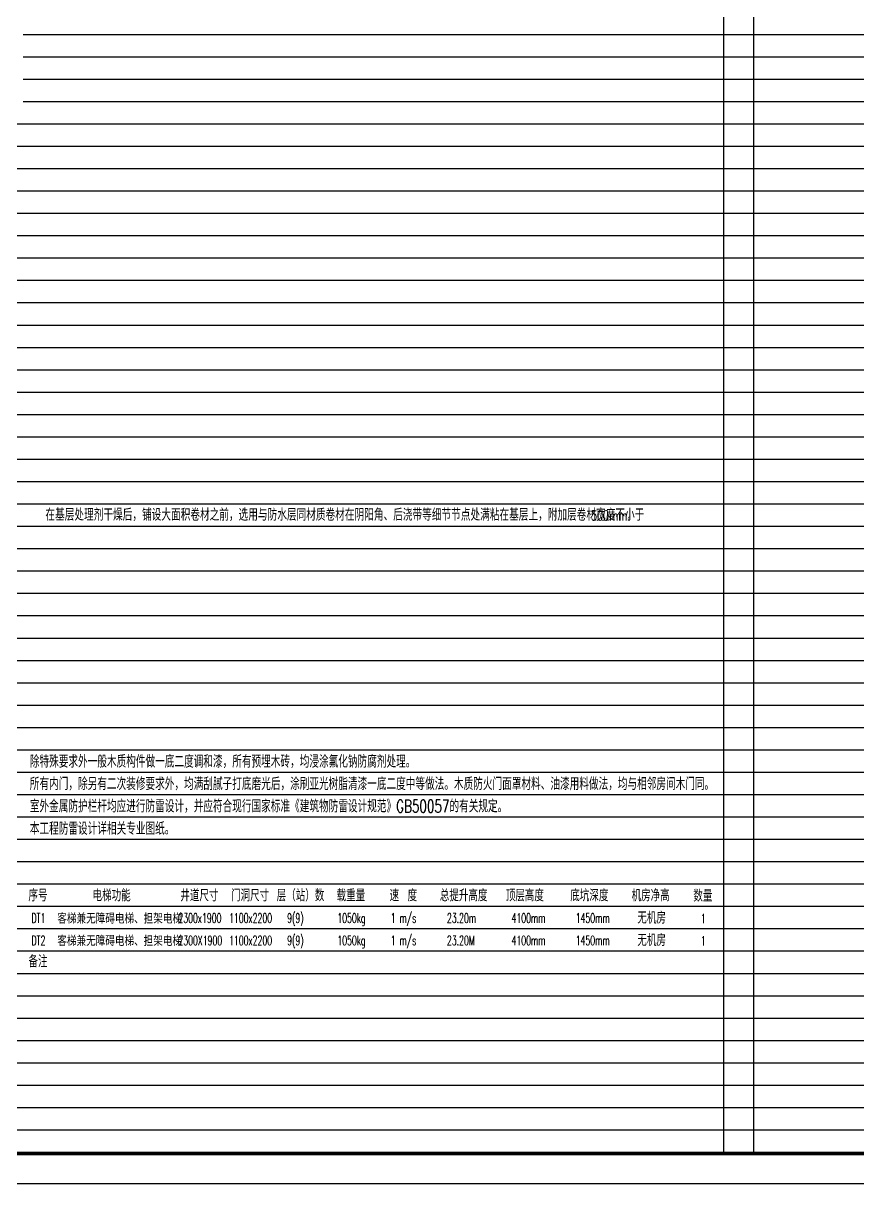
# Model space of a CAD drawing. Extents: x 27938 to 983267, y -209821 to 1628073.
# Drawn here: x 695614 to 723614, y 1109432 to 1148367 of the extents above; entities that cross this region are included whole.
import ezdxf

# ---------------------------------------------------------------- set-up
doc = ezdxf.new("R2010")
doc.units = 0
doc.header["$LTSCALE"] = 1000
doc.header["$MEASUREMENT"] = 0
for name, color, linetype in [('Defpoint', 7, 'Continuous'), ('PUB_TEXT', 4, 'Continuous'), ('图框', 140, 'Continuous')]:
    doc.layers.add(name, color=color, linetype=linetype)
doc.layers.add('yichutu', color=7, linetype='Continuous', true_color=0xffffff, plot=False)
doc.styles.add('_HZTXT', font='txt.shx', dxfattribs={"width": 0.8, "bigfont": 'hztxt.shx'})
doc.styles.add('_SIMPLEX', font='SIMPLEX.shx', dxfattribs={"width": 0.8})
doc.styles.add('_TCH_DIM', font='SIMPLEX.shx', dxfattribs={"width": 0.7, "bigfont": 'GBCBIG.shx'})

# ---------------------------------------------------------------- blocks, each defined once
blk = doc.blocks.new('TK')
at = {"layer": '图框'}
blk.add_lwpolyline([(465375, 548714), (549475, 548714), (549475, 489314), (465375, 489314)], close=True, dxfattribs=at)
blk.add_lwpolyline([(465375, 548714), (549475, 548714), (549475, 489314), (465375, 489314)], close=True, dxfattribs=at)
at = {"layer": '图框', "const_width": 100}
blk.add_lwpolyline([(548475, 490314), (548475, 547714), (467875, 547714), (467875, 490314)], close=True, dxfattribs=at)
blk = doc.blocks.new('yct-841-594-84100-59399.9999999999-100-1000.0')
at = {"layer": 'yichutu', "color": 7, "true_color": 0xffffff}
blk.add_lwpolyline([(0, 0), (0, 59400), (84100, 59400), (84100, 0)], close=True, dxfattribs=at)

msp = doc.modelspace()

# ---------------------------------------------------------------- linework, layer by layer
at = {"layer": 'Defpoint', "color": 252}
for p, q in [((719114.1, 1165992.1), (719114.1, 1110492.1)), ((720114.1, 1165992.1), (720114.1, 1110492.1)), ((695614.1, 1147992.1), (743484.8, 1147992.1)), ((695614.1, 1147242.1), (743484.8, 1147242.1)), ((695614.1, 1146492.1), (743484.8, 1146492.1)), ((695614.1, 1145742.1), (743484.8, 1145742.1)), ((670014.1, 1144992.1), (743484.8, 1144992.1)), ((671114.1, 1144242.1), (743484.8, 1144242.1)), ((671114.1, 1143492.1), (743484.8, 1143492.1)), ((670014.1, 1142742.1), (743484.8, 1142742.1)), ((671114.1, 1141992.1), (743484.8, 1141992.1)), ((671114.1, 1141242.1), (743484.8, 1141242.1)), ((671114.1, 1140492.1), (743484.8, 1140492.1)), ((670014.1, 1139742.1), (743484.8, 1139742.1)), ((670014.1, 1138992.1), (743484.8, 1138992.1)), ((670014.1, 1138242.1), (743484.8, 1138242.1)), ((670014.1, 1137492.1), (743484.8, 1137492.1)), ((670014.1, 1136742.1), (743484.8, 1136742.1)), ((670014.1, 1135992.1), (743484.8, 1135992.1)), ((670014.1, 1135242.1), (743484.8, 1135242.1)), ((670014.1, 1134492.1), (743484.8, 1134492.1)), ((670014.1, 1133742.1), (743484.8, 1133742.1)), ((670014.1, 1132992.1), (743484.8, 1132992.1)), ((670014.1, 1132242.1), (743484.8, 1132242.1)), ((670014.1, 1131492.1), (743484.8, 1131492.1)), ((670014.1, 1130742.1), (743484.8, 1130742.1)), ((670014.1, 1129992.1), (743484.8, 1129992.1)), ((670014.1, 1129242.1), (743484.8, 1129242.1)), ((670014.1, 1128492.1), (743484.8, 1128492.1)), ((670014.1, 1127742.1), (743484.8, 1127742.1)), ((670014.1, 1126992.1), (743484.8, 1126992.1)), ((670014.1, 1126242.1), (743484.8, 1126242.1)), ((670014.1, 1125492.1), (743484.8, 1125492.1)), ((670014.1, 1124742.1), (743484.8, 1124742.1)), ((670014.1, 1123992.1), (743484.8, 1123992.1)), ((670014.1, 1123242.1), (743484.8, 1123242.1)), ((670014.1, 1122492.1), (743484.8, 1122492.1)), ((670014.1, 1121742.1), (743484.8, 1121742.1)), ((670014.1, 1120992.1), (743484.8, 1120992.1)), ((670014.1, 1120242.1), (743484.8, 1120242.1)), ((670014.1, 1119492.1), (743484.8, 1119492.1)), ((670014.1, 1118742.1), (743484.8, 1118742.1)), ((670014.1, 1117992.1), (743484.8, 1117992.1)), ((670014.1, 1117242.1), (743484.8, 1117242.1)), ((670014.1, 1116492.1), (743484.8, 1116492.1)), ((670014.1, 1115742.1), (743484.8, 1115742.1)), ((670014.1, 1114992.1), (743484.8, 1114992.1)), ((670014.1, 1114242.1), (743484.8, 1114242.1)), ((670014.1, 1113492.1), (743484.8, 1113492.1)), ((670014.1, 1112742.1), (743484.8, 1112742.1)), ((670014.1, 1111992.1), (743484.8, 1111992.1)), ((670014.1, 1111242.1), (743484.8, 1111242.1)), ((670014.1, 1110492.1), (743484.8, 1110492.1))]:
    msp.add_line(p, q, dxfattribs=at)
at = {"layer": 'Defpoint', "color": 252, "const_width": 0.9}
for points in [[(696490.6, 1117242.1), (696490.6, 1119492.1)], [(700693.6, 1117242.1), (700693.6, 1119492.1)], [(702393.6, 1117242.1), (702393.6, 1119492.1)], [(704093.6, 1117242.1), (704093.6, 1119492.1)], [(705793.6, 1117242.1), (705793.6, 1119492.1)], [(707493.6, 1117242.1), (707493.6, 1119492.1)], [(709162.7, 1117242.1), (709162.7, 1119492.1)], [(711539.9, 1117242.1), (711539.9, 1119492.1)], [(713654.8, 1117242.1), (713654.8, 1119492.1)], [(715726.1, 1117242.1), (715726.1, 1119492.1)], [(717804.2, 1117242.1), (717804.2, 1119492.1)]]:
    msp.add_lwpolyline(points, dxfattribs=at)

# ---------------------------------------------------------------- block references
msp.add_blockref('TK', (202139.1, 620118.4))
at = {"layer": 'yichutu'}
msp.add_blockref('yct-841-594-84100-59399.9999999999-100-1000.0', (667514.1, 1109432.1), dxfattribs=at)

# ---------------------------------------------------------------- texts
at = {"layer": 'PUB_TEXT', "style": '_TCH_DIM'}
msp.add_text('在基层处理剂干燥后，铺设大面积卷材之前，选用与防水层同材质卷材在阴阳角、后浇带等细节节点处满粘在基层上，附加层卷材宽度不小于', height=405.106, dxfattribs=at).set_placement((696359.5, 1131675.5))
at = {"layer": 'PUB_TEXT'}
for s, height, style, width, p in [('500mm。', 339.15, '_TCH_DIM', 0.705882, (714657.2, 1131682.4)), ('除特殊要求外一般木质构件做一底二度调和漆，所有预埋木砖，均浸涂氟化钠防腐剂处理。', 420, '_HZTXT', 0.7, (695836.1, 1123389.7)), ('所有内门，除另有二次装修要求外，均满刮腻子打底磨光后，涂刷亚光树脂清漆一底二度中等做法。木质防火门面罩材料、油漆用料做法，均与相邻房间木门同。', 420, '_HZTXT', 0.7, (695836.1, 1122639.7)), ('室外金属防护栏杆均应进行防雷设计，并应符合现行国家标准《建筑物防雷设计规范》GB50057的有关规定。', 420, '_HZTXT', 0.7, (695836.1, 1121889.7)), ('本工程防雷设计详相关专业图纸。', 420, '_HZTXT', 0.7, (695836.1, 1121139.7))]:
    msp.add_text(s, height=height, dxfattribs=dict(at, style=style, width=width)).set_placement(p)
at = {"layer": 'PUB_TEXT', "color": 7, "style": '_HZTXT', "width": 0.8}
for s, p in [('序号', (695789.9, 1118907.8)), ('电梯功能', (697940, 1118907.8)), ('井道尺寸', (700884.6, 1118907.8)), ('门洞尺寸', (702584.6, 1118907.8)), ('层（站）数', (704117.2, 1118907.8)), ('载重量', (706128.5, 1118907.8)), ('速 度', (707905.5, 1118907.8)), ('总提升高度', (709589.8, 1118907.8)), ('顶层高度', (711803.3, 1118907.8)), ('底坑深度', (713968.3, 1118907.8)), ('机房净高', (716024.7, 1118907.8)), ('数量', (718096.6, 1118896.1)), ('备注', (695789.9, 1116694.4))]:
    msp.add_text(s, height=400, dxfattribs=at).set_placement(p)
at = {"layer": 'PUB_TEXT', "color": 1}
for s, height, style, width, p in [('DT1', 317.18, '_SIMPLEX', 0.6, (695893.9, 1118188.1)), ('客梯兼无障碍电梯、担架电梯', 350, '_HZTXT', 0.8, (696757.8, 1118157.8)), ('2300x1900', 317.18, '_SIMPLEX', 0.6, (700821.2, 1118188.1)), ('1100x2200', 317.18, '_SIMPLEX', 0.6, (702521.2, 1118188.1)), ('9(9)', 317.18, '_SIMPLEX', 0.6, (704469.9, 1118188.1)), ('1050kg', 317.18, '_SIMPLEX', 0.6, (706153.1, 1118188.1)), ('1 m/s', 317.18, '_SIMPLEX', 0.6, (707942.5, 1118188.1)), ('4100mm', 317.18, '_SIMPLEX', 0.6, (711997.1, 1118188.1)), ('1450mm', 317.18, '_SIMPLEX', 0.6, (714149, 1118188.1)), ('无机房', 400, '_HZTXT', 0.8, (716218.1, 1118157.8)), ('1', 317.2, '_SIMPLEX', 0.6, (718347.6, 1118176.5)), ('无机房', 400, '_HZTXT', 0.8, (716218.1, 1117407.8)), ('DT2', 317.18, '_SIMPLEX', 0.6, (695893.9, 1117438.1)), ('客梯兼无障碍电梯、担架电梯', 350, '_HZTXT', 0.8, (696757.8, 1117407.8)), ('2300X1900', 317.18, '_SIMPLEX', 0.6, (700821.2, 1117438.1)), ('1100x2200', 317.18, '_SIMPLEX', 0.6, (702521.2, 1117438.1)), ('9(9)', 317.18, '_SIMPLEX', 0.6, (704469.9, 1117438.1)), ('1050kg', 317.18, '_SIMPLEX', 0.6, (706153.1, 1117438.1)), ('1 m/s', 317.18, '_SIMPLEX', 0.6, (707942.5, 1117438.1)), ('4100mm', 317.18, '_SIMPLEX', 0.6, (711997.1, 1117438.1)), ('1450mm', 317.18, '_SIMPLEX', 0.6, (714149, 1117438.1)), ('1', 317.2, '_SIMPLEX', 0.6, (718347.6, 1117426.5))]:
    msp.add_text(s, height=height, dxfattribs=dict(at, style=style, width=width)).set_placement(p)
at = {"layer": 'PUB_TEXT', "color": 6, "style": '_SIMPLEX', "width": 0.6}
for s, p in [('23.20m', (709830, 1118188.1)), ('23.20M', (709830, 1117438.1))]:
    msp.add_text(s, height=317.18, dxfattribs=at).set_placement(p)

doc.saveas('drawing.dxf')
